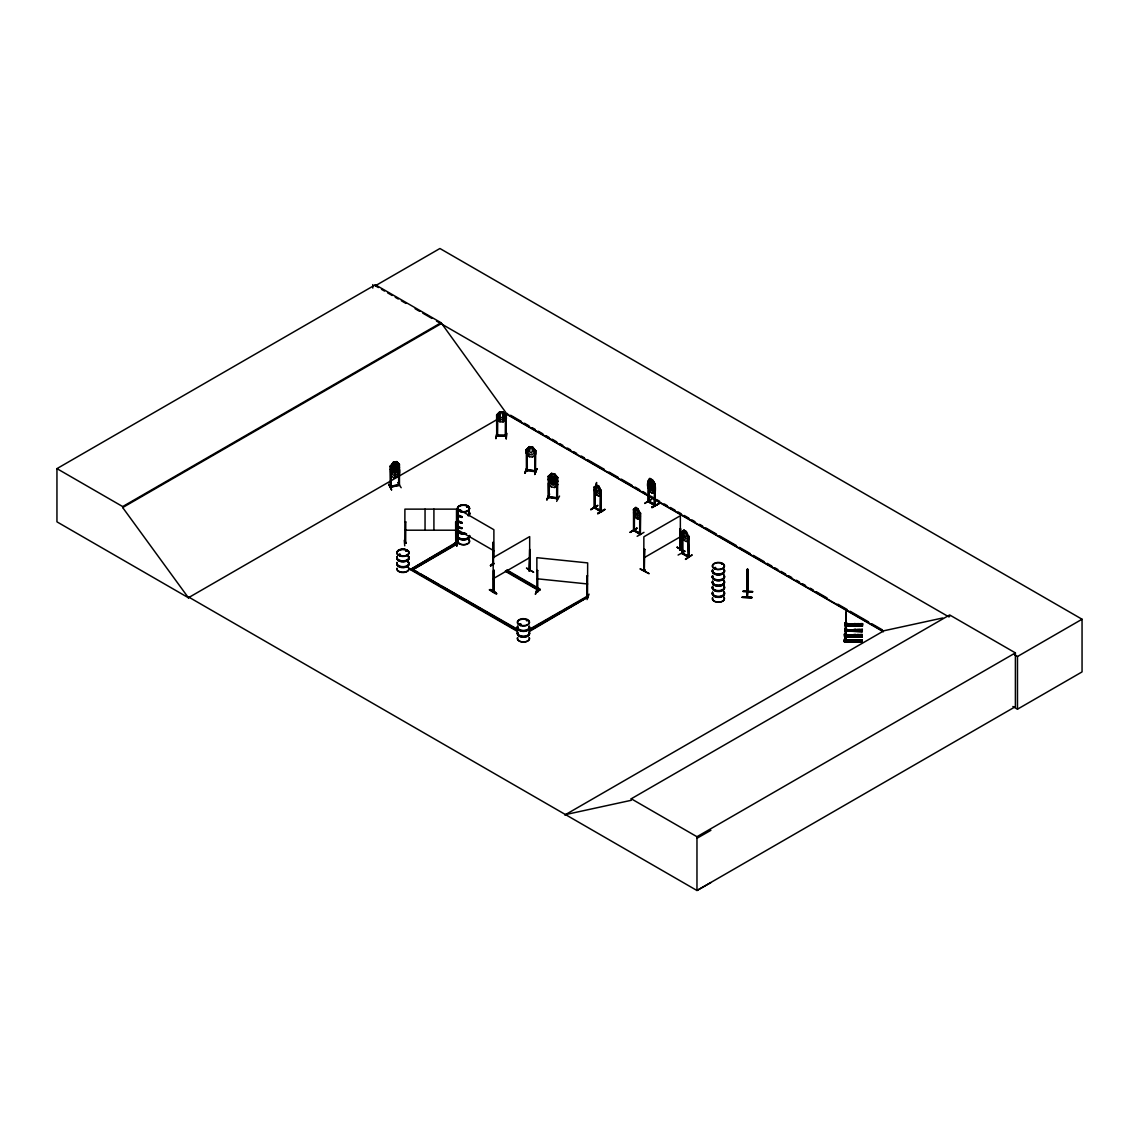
<?xml version="1.0" encoding="UTF-8"?>
<svg xmlns="http://www.w3.org/2000/svg" width="1139" height="1139" viewBox="0 0 1139 1139"><rect width="100%" height="100%" fill="white"/><g stroke="black" fill="none" stroke-linecap="round" stroke-linejoin="round"><path stroke-width="1.5" d="M846.291 613.921L845.551 640.759L845.736 627.133M846.063 621.367L845.878 635.562M844.625 639.107L845.48 639.406M846.163 640.146L861.91 640.189L846.163 640.46L846.177 641.641L846.206 638.865L844.796 639.164M844.768 635.035C843.586 634.736 845.11 632.658 846.405 634.58M844.981 633.967L845.679 633.782M846.049 623.688C844.383 622.848 846.804 623.09 845.209 622.976M845.551 640.759L845.665 634.209M845.679 633.369L845.537 632.33M845.579 630.892L845.722 631.931M845.551 628.529L845.551 629.326M845.722 631.39L845.579 630.18M845.494 629.084L845.864 628.173M845.779 625.681L845.907 626.735M845.878 624.129L845.893 622.535L845.878 623.887M845.935 618.691L845.935 617.865M845.907 627.29L846.078 617.694L846.063 630.365L846.078 629.127M845.964 620.484L846.092 621.538M846.135 613.024L846.291 611.572M846.263 617.31L846.12 616.27M844.625 639.292L844.412 641.755L861.896 641.798L861.91 639.691L861.896 640.588L844.412 640.716M845.366 629.07L845.935 630.365M845.679 631.761L845.579 632.487M846.263 615.701L846.135 624.699M861.881 642.083L861.896 641.371L844.398 641.983L844.412 641.271L861.896 641.855M862.081 636.858L844.597 636.786L844.611 633.498M860.344 635.377L844.597 635.377L844.611 634.565L862.081 635.391L862.095 634.494L860.315 634.48L860.287 636.345M862.081 636.174L862.081 636.886L862.081 636.174L844.597 636.559L862.081 636.601L862.095 634.494M844.782 631.59L844.796 630.878L862.266 631.689L844.796 630.992M862.465 625.994L844.981 625.923L844.996 625.211L862.465 626.023L862.494 623.631L860.714 623.617L860.685 625.482M844.996 624.428L845.01 623.702L862.494 623.873L845.01 623.83M862.266 631.689L862.266 630.978L844.782 631.234L844.811 628.301L844.953 630.408M844.782 631.362L844.811 629.34L844.796 630.081L862.28 630.194L862.28 629.298L860.514 629.283L860.472 631.148M862.479 624.528L862.494 623.631M845.166 624.172L845.01 622.634L844.996 625.567L862.479 625.667L844.996 625.695M845.209 623.118L845.166 622.634M845.736 626.564L845.893 622.435M861.896 640.588L846.177 639.776M846.562 630.18L846.562 631.248L846.59 628.472L845.209 629.07M846.163 614.106L846.163 615.316L846.149 611.671M844.811 628.301L844.782 628.643M844.996 625.567L845.024 623.674M845.736 635.562L845.665 633.967M846.79 623.674L846.761 625.582L846.761 624.528L844.996 624.656M855.788 634.637L854.008 634.437L853.979 636.302M855.973 629.44L854.207 629.241L854.165 631.106M856.186 623.773L854.407 623.574L854.378 625.439M855.788 634.451L855.759 636.317M855.973 629.255L855.944 631.12M856.186 623.588L856.144 625.453M859.133 634.651L857.368 634.466L857.325 636.331M859.319 629.454L857.553 629.269L857.525 631.134M859.532 623.788L857.752 623.603L857.724 625.468M859.133 634.48L859.105 636.331M859.319 629.269L859.29 631.134M859.532 623.617L859.504 625.468M862.251 631.333L862.28 629.298M845.893 622.506L845.935 623.432M746.985 575.238C748.038 560.559 747.839 577.359 747.341 569.101L747.455 571.593M742.272 597.377C772.37 597.904 721.884 596.494 751.925 597.747M751.954 597.477L742.272 597.32M747.255 575.864L747.369 570.255M746.871 576.192L747.284 570.867L747.312 576.163M747.682 573.928L747.212 581.018L746.871 576.163L747.056 596.665M747.455 574.099L747.141 578.527L746.985 577.744M600.438 490.268L600.353 511.454L600.595 493.671M650.44 478.651L648.76 480.786M688.013 535.828L688.796 536.056L688.867 557.17L687.942 535.843M398.75 464.356C400.458 465.196 393.781 458.077 397.91 464.627L397.91 467.132L395.945 469.553L393.98 469.98L391.987 468.442L393.382 462.192L390.364 466.193M497.586 415.066L496.632 414.98L497.771 414.952L497.558 436.152L496.718 436.095L496.632 414.98L499.864 411.734L503.139 411.82C506.428 415.678 505.346 415.322 506.257 415.279L506.357 418.654L503.139 421.914L499.864 421.814L496.746 418.298M496.632 418.326L499.907 421.729L499.864 411.734L496.632 415.037M556.829 477.398L556.772 480.9M496.903 432.749L495.906 438.743L496.889 433.062M496.889 436.095L497.686 435.895M496.917 435.041C497.9 435.767 509.048 434.941 505.502 436.08M505.431 415.066L505.289 436.322L506.157 436.408L506.271 415.08M496.889 435.326L506.172 435.354M506.243 438.999L506.641 433.034L506.172 438.643M743.027 591.511L752.708 591.597L743.055 591.169M747.44 569.116L746.97 597.277L747.682 570.596L748.024 592.294L747.682 590.942M747.383 575.665L747.099 575.807M746.885 597.163L747.056 595.896M747.369 597.178L748.095 591.853M399.063 555.248L400.544 554.593M399.561 555.134L400.017 554.309M399.874 554.28L400.387 555.248L398.892 554.907M406.025 551.119L406.851 550.749M406.936 551.119L406.409 550.507M460.782 511.055L460.726 510.087L459.515 510.315M466.534 506.684L467.075 506.983M467.446 506.471L466.691 506.898M519.441 624.172L520.096 623.859L519.341 624.585M519.953 624.742C518.772 624.314 520.082 623.375 521.178 624.443M526.489 620.627L526.873 620.129M714.566 568.418L715.078 567.45M715.805 568.034C715.876 569.472 714.053 566.596 715.52 568.333M722.397 564.189L721.528 564.289M722.226 564.289L721.727 563.876M399.462 464.185L399.462 485.285M399.462 484.516L398.337 484.559L399.248 484.36M854.592 624.257L855.788 624.072L855.631 624.87M854.706 634.836L854.364 635.662M855.19 640.73L853.979 640.574L854.521 640.033M854.378 634.936L854.521 635.733L855.603 635.235M534.931 450.702L535.686 450.631L535.487 471.93C536.583 470.848 531.856 470.165 526.261 469.909M489.4 589.902C492.532 587.453 504.036 600.253 489.443 589.831M537.708 570.568L536.796 570.682L537.708 570.568L537.75 591.853L536.882 591.027M537.053 588.792L535.373 594.344L537.523 588.45M536.811 591.013L537.75 591.298M536.825 590.742L536.882 591.824L536.853 557.683L587.667 562.908L587.496 597.021C588.948 595.384 584.563 595.925 588.023 596.993L529.322 631.533M587.61 575.907L586.756 575.821L586.827 596.964L588.023 597.648M587.496 596.993L586.927 596.651M529.493 629.241L587.639 595.996M587.055 599.598L589.048 594.131M640.09 569.016C651.85 575.337 652.405 575.223 640.374 568.817M597.163 485.684L596.437 489.585L597.918 491.735L598.673 489.4L597.235 485.641M636.516 508.407L635.79 512.294L637.256 514.444L638.025 512.123L636.587 508.35M651.109 479.547L650.383 483.449L651.864 485.598L652.619 483.278L651.181 479.505M651.109 482.893L650.383 486.794L651.864 488.944L652.619 486.624L651.038 482.936M530.432 447.356L529.421 451.542L531.457 453.108L532.511 450.474L531.486 447.428L530.447 447.3M552.5 474.137L551.504 478.309L553.511 479.918L554.565 477.312L553.54 474.237L552.529 474.08M527.143 449.492L527.314 470.82L526.275 470.72M532.582 457.081L529.364 456.725L526.204 452.98L526.204 449.634L529.379 446.645L532.582 447.058L535.714 450.859L535.729 454.148L532.525 456.981M532.582 447.058L534.049 453.18L531.998 454.902L529.934 454.646L527.855 452.382L529.379 446.645M529.364 456.725L526.232 452.923M526.83 467.787L524.723 473.24L526.873 467.745M525.179 473.198L527.329 467.417M526.332 469.724L535.601 470.891M534.761 450.702L534.832 471.845L534.803 450.517M527.215 470.806L526.332 470.492M535.686 450.631L532.511 447.2M534.746 474.109L536.868 468.684M536.796 468.642L534.689 474.536L536.939 469.04M552.529 477.654L551.49 481.811L553.554 483.42L554.551 480.815L553.554 477.811L552.5 477.711M391.545 489.898L388.613 484.118L391.588 489.827M590.842 509.617L597.69 505.659M630.194 532.326L637.028 528.382M644.788 503.481L651.693 499.195L644.845 503.153M685.265 551.205L678.104 555.049M548.671 496.405L549.411 497.515L548.457 497.43L548.343 476.259L549.425 476.358L548.471 476.301M548.557 476.116L548.3 479.875L551.447 476.956L554.608 477.455L557.697 481.327L554.579 477.512L551.418 477.027M548.428 479.861L551.447 476.956M554.636 473.881L556.074 480.046L554.052 481.726L552.016 481.413L549.952 479.106L551.461 473.397L554.636 473.881L557.726 477.768M557.597 481.341L554.608 483.961L551.433 483.477L548.443 479.576M554.536 477.597L556.103 483.562L554.038 485.228L551.988 484.915L549.966 482.609L551.49 477.056M557.726 484.616L554.579 487.535L551.49 486.908M549.197 494.44L546.649 499.879L549.155 494.483M557.711 477.526L557.512 498.825L556.686 498.64L556.7 477.369L557.711 477.526L554.551 474.023M548.386 496.59L549.511 496.561M554.608 487.478L557.626 484.573M559.548 496.077L556.644 501.374M499.907 411.877L498.327 417.629L500.448 419.679L502.57 419.736L504.648 417.799L504.648 415.294L503.139 411.82L503.139 421.914M747.981 592.266L748.01 570.71M457.095 542.677L457.85 543.047L457.394 521.434L457.152 542.734M493.885 557.74L493.885 529.706L457.394 508.635L457.508 542.534M493.073 562.652L493.728 563.762L493.201 562.424M404.744 545.837L404.274 540.27M594.971 507.481L594.202 507.04L595.199 507.339M594.316 507.909L594.188 486.695C595.384 490.226 598.331 473.34 595.298 489.969L598.302 493.685L599.783 492.546L598.787 486.011L601.065 490.667L601.05 511.767L594.202 507.809M634.309 530.204L633.555 529.763L634.565 530.034M648.39 501.544L648.461 480.516L648.134 501.715L648.518 500.79L649.145 501.986L648.76 480.758M633.526 509.418L633.54 530.56L640.403 534.476L640.09 533.18M649.145 501.217L648.262 501.018M634.167 509.888L634.309 530.973L634.48 513.233M649.145 501.986L649.073 487.891M654.811 504.805C641.599 498.199 654.754 502.712 654.996 505.631C652.619 497.757 659.823 483.207 650.341 478.594M639.876 533.137L634.309 530.418L640.645 533.55M648.262 501.786L655.224 505.417L654.541 484.032L654.683 505.104M682.546 553.027L681.763 552.629L682.774 553.668L682.702 534.305M681.763 553.397L688.625 557.313L688.554 536.198L686.361 531.557L684.041 530.219L682.873 535.515L685.877 539.231L687.358 538.106L686.248 531.671L683.97 530.261L681.763 532.369L681.891 553.469M682.774 552.899L682.019 552.458M547.09 499.879L549.653 494.127M494.098 590.572C492.916 590.073 494.198 591.81 493.856 591.127L493.785 570.098L494.041 591.34M529.45 570.183L529.749 569.642M644.332 570.312L644.717 549.368L643.862 549.596L644.717 549.368M680.652 549.767L679.67 549.995L680.353 528.524L680.595 549.753M390.278 486.31L391.289 486.097M390.378 486.296L398.451 484.958L391.061 486.082M398.422 485.299L398.493 484.758M399.348 485.328L390.449 487.278L390.378 465.979L391.332 465.823M395.432 467.93L396.443 464.954L395.39 462.263M520.252 623.973L520.907 624.357L519.925 624.03M526.489 620.47L527.457 620.698M715.235 567.564L715.377 567.45M854.506 640.972L854.193 640.132M390.506 466.264L393.439 462.263M393.553 477.853L396.657 477.227L399.632 473.169L399.632 469.823L396.614 467.147L393.553 467.816L390.535 471.831M396.486 471.589L393.439 472.116C386.121 464.854 393.482 475.262 396.486 471.589L399.504 467.588M503.082 416.717L502.014 417.985L499.921 416.632L500.961 412.275L502.014 412.375L503.082 415.251M405.868 542.435L405 542.506M456.582 542.463L455.572 542.477L456.511 542.491M529.407 446.801L526.318 449.677L526.446 470.763L535.601 471.66M548.315 476.316L551.461 473.397M548.414 476.358L551.518 473.482M557.654 481L554.579 483.819L551.461 483.42M529.749 570.411L528.994 570.853L529.35 570.183M529.877 570.653L529.678 549.382L528.994 570.853M644.674 569.742L643.791 569.941L644.546 569.5M644.674 570.511L644.788 569.856M679.67 549.226L680.125 549.325M679.784 549.895L680.353 548.827M596.466 494.696L594.188 490.041L596.395 494.739L598.701 496.077L601.065 494.013L600.922 490.695L598.701 486.054L596.509 484.787M655.153 484.388L652.619 479.989L653.729 486.424L652.248 487.563L649.244 483.833C652.277 471.475 645.557 483.306 648.048 487.35L650.341 491.963L652.647 493.301L654.783 491.236L655.01 487.891L652.647 489.955L650.341 488.617L648.048 484.075L650.341 481.939L652.647 483.278L654.868 487.976M633.455 509.46L635.818 507.396L638.096 508.791L639.136 515.269L637.655 516.408L634.651 512.678L635.847 507.496L633.526 509.532C634.864 524.937 643.307 516.835 635.776 517.391M652.576 493.344L654.783 491.236M638.025 518.686L640.417 516.736L638.096 518.644M684.041 530.219C680.723 531.073 683.201 533.194 681.848 532.326M686.319 541.481L688.639 539.559L688.497 536.255M406.409 551.048L407.007 550.963M460.469 510.642L459.658 510.201L460.071 511.098M467.488 506.741L466.648 506.741M854.777 624.072L854.905 624.87M855.19 640.873L854.521 640.175M404.801 542.249L405.868 542.662M455.643 521.947L456.511 522.132L455.643 521.947L455.742 542.961M455.643 543.018L456.511 543.018M505.431 435.34L505.289 436.322M557.726 498.042L549.411 496.974L556.999 497.658M454.788 543.488L457.536 541.879M457.878 541.694L453.422 544.314M455.073 543.616L457.978 542.036M457.85 542.491L457.081 541.837L457.793 542.278A6.037 3.488 0 0 0 465.823 544.584A6.037 3.488 0 0 0 468.741 539.615M493.102 591.568L493.272 542.15L493.514 563.72M492.959 563.321L493.885 563.577M490.482 565.271L493.159 563.648L490.439 565.684L493.543 564.289M493.073 563.421L490.51 565.642M493.514 564.232L490.824 565.884M493.785 570.098L494.027 570.24M529.535 570.454L529.92 549.525M526.802 568.304L533.693 572.234L526.474 568.09M679.912 550.137L680.595 528.667M643.862 570.667L644.475 549.24M680.353 549.596L680.353 515.725L643.862 536.796L643.791 570.71L644.717 570.44M684.041 551.162L677.107 547.218L684.368 551.361M189.245 597.363L188.505 597.804L56.95 521.847L56.95 468.627L375.357 284.793L441.092 322.736L506.827 413.913L883.181 631.205M375.357 284.793L375.357 285.775L439.925 248.501L1082.05 619.232L1082.05 671.91L1017.483 709.184L1012.87 706.507M56.95 468.627L122.685 506.57L441.092 322.736M710.907 882.554L696.968 890.499L189.159 597.32L188.405 597.747L122.685 507.553L441.092 323.718M188.405 597.747L497.615 419.223M506.827 413.913L507.567 413.485M517.362 631.376L410.325 569.585L457.266 541.808L458.604 543.246L412.973 569.585L458.604 542.577M410.325 569.585L455.757 543.346M601.221 490.51L600.253 490.325L601.221 490.51L601.221 511.553M596.509 494.639L598.744 495.935M493.173 557.654L529.678 536.583L529.678 570.454M590.899 509.717L597.747 505.332L590.899 509.275M597.79 513.262C619.317 501.288 583.595 522.217 604.638 509.347M597.804 513.632L604.638 509.631M652.619 483.335L650.255 481.982L649.244 484.673L649.244 487.179L652.248 490.909L653.729 489.77L652.647 483.278M648.119 487.307L650.255 492.005L652.619 493.187M493.173 578.726L529.678 557.654M638.025 508.834L640.346 513.433L640.303 534.49L640.559 513.233L639.691 513.077L640.559 513.233M651.693 507.097L658.912 503.794L651.736 507.168M652.063 507.709L658.897 503.765M630.251 532.44L637.1 528.04L630.251 531.998M505.474 570.696L538.932 590.016L540.27 589.902L538.932 590.671L505.474 571.351M681.834 535.601L683.97 540.299L686.361 541.58M643.862 557.868L680.353 536.796M529.493 629.895L561.1 611.643M564.118 609.906L587.767 596.793M529.322 630.878L588.023 596.993M682.546 553.255L688.796 556.288L688.54 557.313M688.17 556.772L687.913 535.657M685.365 559.135L692.199 554.864L685.706 559.42M564.773 815.04L883.935 630.764L942.736 617.979M565.514 814.599L631.248 800.304L631.248 798.781L949.655 614.946L1015.39 652.889L1015.39 706.664L696.968 890.499L696.968 836.724L1015.39 652.889M949.655 616.47L948.915 616.911L436.508 321.07M1014.436 654.74L1017.483 656.505L1082.05 619.232M696.968 838.261L710.907 830.317M536.882 591.54L537.693 591.625M537.622 591.853L536.882 591.796M586.713 595.925L586.656 596.879M644.247 570.81L644.105 549.738M526.46 469.681L526.474 470.492M527.314 470.82L527.243 470.08M406.338 550.521L406.338 551.262M855.417 630.394L854.706 630.394M493.529 591.639L493.415 570.596M390.449 487.008L399.333 485.1M391.232 487.108L391.318 465.993L390.492 466.164M399.575 554.28L398.864 554.778M400.06 554.935L399.319 554.835M715.563 568.105L714.794 568.375M854.919 624.158L855.902 624.314M855.631 624.727L854.763 624.656M854.535 635.021L855.389 635.092M393.382 462.192L396.486 461.566M395.432 462.32L394.45 462.534L393.482 467.075L395.603 467.958L396.614 472.059L394.607 473.796L393.653 472.699L394.578 468.115M398.636 464.214L398.664 485.499M393.553 467.816L392.158 474.066L394.137 475.618L396.116 475.191L398.081 472.77L396.6 467.303L393.638 467.958L390.634 471.831M398.55 464.413L399.362 464.242L396.4 461.608M397.696 482.58L401.184 487.72M594.444 507.681L601.221 511.582M600.524 510.414L600.951 511.767M654.469 504.292L654.783 504.819M654.469 505.061L654.541 484.032M633.797 529.621L634.224 530.973M633.797 530.39L640.574 534.276M682.019 553.227L688.098 555.974M399.205 485.114L399.248 464.057M405.669 542.463L404.829 543.232L404.9 509.133L456.511 509.133L456.511 543.203L455.742 543.246M405 542.961L405.868 543.203L405.669 542.192M405.669 543.232L405.769 521.947L404.9 521.947L405.769 521.947M390.606 487.25L390.378 465.979M520.48 624.841L519.412 624.485M493.201 563.193L493.272 542.15M594.515 506.94L594.871 508.25L595.128 492.262M594.515 507.709L594.515 486.638M594.843 508.208L594.814 487.179M682.432 553.768L682.389 532.725M456.611 542.249L455.543 542.662M456.597 541.281L456.639 545.908L457.138 541.694M404.9 530.204L456.511 530.204M846.135 618.192L846.263 624.699M845.708 628.087L845.551 631.234M844.782 630.18L860.529 630.152M844.782 630.323L846.562 630.337M844.782 631.22L862.266 631.091M844.611 635.049L862.095 634.993L844.611 635.249M844.597 635.519L846.362 635.534M846.177 639.904L861.91 639.933M844.412 640.801L844.583 638.694M861.896 641.684L844.412 641.627L844.426 639.89M496.718 436.095L506.172 436.123M549.34 496.789L549.197 497.544L549.411 476.301M556.914 497.686L557.811 498.611L548.685 497.145M746.97 579.537L747.099 581.018M743.027 591.369L752.68 591.924M456.483 542.221L456.412 543.275M405.769 543.018L405 543.232M855.261 629.782L854.876 630.579M536.853 578.754L587.667 583.98M529.364 446.702L532.554 447.114M526.36 449.62L527.272 449.549M556.715 477.64L557.626 477.725M855.702 629.981L854.563 630.465M557.626 497.786L557.512 498.825L548.471 497.373L548.3 483.221L551.418 487.051M457.138 545.852L457.095 541.651M456.725 545.837L456.668 541.31M633.967 530.461L633.868 512.877M684.083 551.475L677.15 547.233M375.357 285.775L378.419 287.541M381.48 289.306L384.541 291.071M387.587 292.837L392.172 295.485M395.233 297.251L398.294 299.016M401.355 300.781L405.94 303.43M415.109 308.726L419.693 311.374M422.754 313.14L431.923 318.422M650.369 488.546L652.732 489.912M510.642 415.251L521.391 421.458M524.467 423.238L529.08 425.901M532.141 427.666L535.216 429.446M538.291 431.211L542.904 433.874M545.98 435.653L549.041 437.433M552.116 439.198L556.729 441.861M559.804 443.641L562.865 445.406M567.478 448.068L570.554 449.848M573.629 451.613L576.69 453.393M581.303 456.056L584.378 457.821M587.453 459.601L604.353 469.353M608.952 472.016L618.178 477.341M621.239 479.106L632.003 485.314M635.064 487.093L639.677 489.756M642.752 491.521L645.827 493.301M650.426 495.963L653.501 497.729M656.577 499.508L659.652 501.288M664.251 503.936L667.326 505.716M670.401 507.496L675.014 510.158M678.089 511.924L681.15 513.703M684.226 515.469L688.839 518.131M691.914 519.911L694.975 521.676M699.588 524.339L702.663 526.118M705.739 527.884L716.488 534.091M719.563 535.871L736.463 545.624M739.524 547.403L750.288 553.611M753.349 555.376L764.112 561.598M767.173 563.364L771.786 566.026M774.862 567.806L777.937 569.571M781.012 571.351L785.611 574.013M788.686 575.779L791.762 577.558M796.36 580.221L799.436 581.986M802.511 583.766L805.586 585.531M810.199 588.194L813.26 589.974M816.336 591.739L827.085 597.961M837.848 604.168L847.06 609.479M850.135 611.259L868.573 621.894M871.634 623.674L882.398 629.881M505.816 413.77L883.408 631.775M648.219 501.729L654.925 505.588M688.796 557.128L682.09 553.269L682.09 533.949M457.394 529.706L493.885 550.778M506.812 569.927L540.27 589.247M506.812 570.582L535.7 587.268M457.266 542.477L458.604 543.246M517.163 629.07L411.649 568.817M413.172 569.699L417.771 572.348M420.818 574.113L439.17 584.706M442.231 586.471L517.163 629.725M410.325 568.916L517.362 630.721M631.248 798.781L696.968 836.724M639.662 512.778L639.748 534.148M658.598 503.552L651.736 507.453M497.757 435.098L497.771 436.095M548.343 479.59L551.433 483.477M393.596 477.754L390.677 475.177M681.763 535.586L684.041 540.242M633.526 512.764L635.733 517.462M643.991 532.354L637.142 536.298M406.965 550.877L406.182 550.664M862.081 636.53L844.597 636.43L844.625 634.537L846.405 634.537L846.362 636.445L846.377 635.391M845.764 624.813L845.907 625.681M1017.483 656.505L1017.483 709.184M860.13 639.862L860.102 641.542M858.948 639.847L858.92 641.528M857.169 639.847L857.14 641.528M855.603 639.833L855.56 641.513M853.823 639.819L853.794 641.499M846.79 622.805L846.79 623.716M747.383 595.911L747.426 597.192M639.947 512.877L639.648 534.12L639.634 533.28M556.871 484.431L556.857 498.725M496.818 414.795L496.889 436.123M458.02 521.79L458.092 542.904M457.536 541.737L457.636 543.004M433.916 509.133L433.916 530.204M425.046 509.133L425.046 530.204M395.119 467.545L395.119 477.568M394.948 461.907L394.948 471.93M391.19 465.808L391.19 486.88M372.78 284.593L372.78 288.082M122.685 506.57L122.685 507.553M529.293 637.541A6.051 3.488 0 0 1 523.442 641.94A6.051 3.488 0 0 1 517.604 637.541M529.279 627.048A6.037 3.488 0 0 1 523.442 631.433A6.037 3.488 0 0 1 517.619 627.048M529.279 626.08A6.037 3.488 0 0 1 523.442 630.465A6.037 3.488 0 0 1 517.619 626.08M529.265 632.857A6.022 3.474 0 0 1 523.442 637.242A6.022 3.474 0 0 1 517.633 632.857M529.364 632.515A6.122 3.531 0 0 1 523.442 636.957A6.122 3.531 0 0 1 517.533 632.515M529.364 632.216A6.122 3.531 0 0 1 523.442 636.658A6.122 3.531 0 0 1 517.533 632.216M529.279 631.889A6.037 3.488 0 0 1 523.442 636.274A6.037 3.488 0 0 1 517.619 631.889M529.364 626.692A6.122 3.531 0 0 1 523.442 631.148A6.122 3.531 0 0 1 517.533 626.692M529.364 626.393A6.122 3.531 0 0 1 523.442 630.849A6.122 3.531 0 0 1 517.533 626.393M529.293 637.726A6.051 3.488 0 0 1 523.442 642.125A6.051 3.488 0 0 1 517.604 637.726M408.161 555.647A6.037 3.488 0 0 1 403.719 560.844A6.037 3.488 0 0 1 397.098 556.487M408.161 562.438A6.037 3.488 0 0 1 403.719 567.635A6.037 3.488 0 0 1 397.098 563.278M408.232 562.082A6.122 3.531 0 0 1 403.733 567.35A6.122 3.531 0 0 1 397.013 562.937M408.232 561.783A6.122 3.531 0 0 1 403.733 567.051A6.122 3.531 0 0 1 397.013 562.638M408.232 556.259A6.122 3.531 0 0 1 403.733 561.541A6.122 3.531 0 0 1 397.013 557.113M408.232 555.96A6.122 3.531 0 0 1 403.733 561.242A6.122 3.531 0 0 1 397.013 556.814M408.161 556.629A6.037 3.488 0 0 1 403.719 561.826A6.037 3.488 0 0 1 397.098 557.469M408.161 561.47A6.037 3.488 0 0 1 403.719 566.667A6.037 3.488 0 0 1 397.098 562.31M408.161 567.307A6.051 3.488 0 0 1 403.719 572.518A6.051 3.488 0 0 1 397.084 568.147M408.132 566.994A6.008 3.474 0 0 1 404.487 572.091A6.008 3.474 0 0 1 396.913 568.731M723.649 568.817A6.022 3.474 0 0 1 719.207 574.013A6.022 3.474 0 0 1 712.615 569.657M723.649 575.608A6.037 3.488 0 0 1 719.222 580.805A6.037 3.488 0 0 1 712.601 576.448M723.735 575.252A6.122 3.531 0 0 1 719.222 580.52A6.122 3.531 0 0 1 712.516 576.106M723.735 574.953A6.122 3.531 0 0 1 719.222 580.221A6.122 3.531 0 0 1 712.516 575.793M723.649 574.64A6.022 3.474 0 0 1 719.207 579.822A6.022 3.474 0 0 1 712.615 575.48M723.735 569.429A6.122 3.531 0 0 1 719.222 574.697A6.122 3.531 0 0 1 712.516 570.283M723.735 569.13A6.122 3.531 0 0 1 719.222 574.398A6.122 3.531 0 0 1 712.516 569.984M723.649 569.799A6.022 3.474 0 0 1 719.207 574.981A6.022 3.474 0 0 1 712.615 570.639M723.649 580.506A6.037 3.488 0 0 1 719.222 585.702A6.037 3.488 0 0 1 712.601 581.346M723.664 580.278A6.051 3.488 0 0 1 719.222 585.489A6.051 3.488 0 0 1 712.587 581.132M723.635 580.15A6.008 3.474 0 0 1 719.99 585.232A6.008 3.474 0 0 1 712.416 581.887M723.664 580.719A6.051 3.488 0 0 1 719.222 585.93A6.051 3.488 0 0 1 712.587 581.559M723.649 585.389A6.037 3.488 0 0 1 719.222 590.586A6.037 3.488 0 0 1 712.601 586.229M723.649 592.18A6.037 3.488 0 0 1 719.222 597.377A6.037 3.488 0 0 1 712.601 593.02M723.735 591.824A6.122 3.531 0 0 1 719.222 597.092A6.122 3.531 0 0 1 712.516 592.679M723.735 591.525A6.122 3.531 0 0 1 719.222 596.793A6.122 3.531 0 0 1 712.516 592.365M723.735 586.001A6.122 3.531 0 0 1 719.222 591.269A6.122 3.531 0 0 1 712.516 586.856M723.735 585.702A6.122 3.531 0 0 1 719.222 590.97A6.122 3.531 0 0 1 712.516 586.557M723.649 586.371A6.022 3.474 0 0 1 719.207 591.554A6.022 3.474 0 0 1 712.615 587.211M723.649 591.212A6.022 3.474 0 0 1 719.207 596.395A6.022 3.474 0 0 1 712.615 592.052M723.649 597.05A6.037 3.488 0 0 1 719.222 602.246A6.037 3.488 0 0 1 712.601 597.89M723.664 596.85A6.051 3.488 0 0 1 719.222 602.061A6.051 3.488 0 0 1 712.587 597.704M723.649 581.018A6.022 3.474 0 0 1 719.99 586.115A6.022 3.474 0 0 1 712.402 582.755M461.936 522.986A6.122 3.531 0 0 1 458.22 517.804M461.964 523.257A6.022 3.474 0 0 1 458.305 518.16M461.964 512.094A6.008 3.474 0 0 1 458.917 506.513A6.008 3.474 0 0 1 468.969 507.282A6.008 3.474 0 0 1 463.516 512.223M468.812 511.981A6.122 3.531 0 0 1 468.812 515.511M461.936 517.163A6.122 3.531 0 0 1 458.22 511.981M461.95 522.288A6.037 3.488 0 0 1 458.291 517.191M468.741 512.351A6.037 3.488 0 0 1 468.741 515.839M461.95 517.462A6.037 3.488 0 0 1 458.291 512.351M461.936 522.673A6.122 3.531 0 0 1 458.22 517.505M468.812 511.682A6.122 3.531 0 0 1 468.812 515.212M461.936 516.864A6.122 3.531 0 0 1 458.22 511.682M468.741 511.368A6.022 3.474 0 0 1 467.773 515.568M461.964 516.48A6.022 3.474 0 0 1 458.305 511.368M461.964 527.798A6.022 3.474 0 0 1 457.693 525.35M461.964 528.14A6.022 3.474 0 0 1 457.693 525.691M468.755 539.402A6.051 3.488 0 0 1 465.837 544.371A6.051 3.488 0 0 1 457.679 542.05M469.353 535.572A6.037 3.488 0 0 1 465.823 539.701A6.037 3.488 0 0 1 458.291 538.22M465.082 533.052A6.037 3.488 0 0 1 457.693 530.589M469.638 536.142A6.122 3.531 0 0 1 464.313 539.644A6.122 3.531 0 0 1 457.607 537.053M469.539 535.501A6.022 3.474 0 0 1 464.299 538.946A6.022 3.474 0 0 1 457.693 536.398M466.534 533.678A6.022 3.474 0 0 1 457.693 531.557M465.096 533.735A6.122 3.531 0 0 1 457.607 531.244M465.096 533.436A6.122 3.531 0 0 1 457.607 530.945M469.638 535.843A6.122 3.531 0 0 1 465.096 539.245A6.122 3.531 0 0 1 458.22 537.608M461.964 528.667A6.022 3.474 0 0 1 458.305 527.044M461.95 528.368A6.051 3.488 0 0 1 458.277 526.745M844.426 639.776L844.426 639.862M649.7 483.933L650.91 487.15L649.643 489.03L651.294 487.848L652.932 490.923L651.693 487.592L652.903 485.869L651.323 486.88L649.799 483.947M489.742 589.589L496.604 593.561L489.727 589.646M684.738 531.23L684.012 535.131L685.493 537.281L686.248 534.96L684.81 531.187M600.281 510.557C584.207 502 609.45 514.842 600.281 510.557M862.494 624.129L844.996 624.072L862.479 624.172M862.28 629.839L844.796 629.739L862.28 629.839M520.423 625.14A6.051 3.488 0 0 0 529.493 622.108A6.051 3.488 0 0 0 520.423 619.089A6.051 3.488 0 0 0 520.423 625.14M520.438 625.61A6.022 3.474 0 0 0 529.464 622.592A6.022 3.474 0 0 0 520.438 619.588A6.022 3.474 0 0 0 520.438 625.61M399.903 555.561A6.051 3.488 0 0 0 408.972 552.529A6.051 3.488 0 0 0 399.903 549.511A6.051 3.488 0 0 0 399.903 555.561M399.917 556.017A6.008 3.474 0 0 0 408.944 552.999A6.008 3.474 0 0 0 399.917 549.995A6.008 3.474 0 0 0 399.917 556.017M399.903 555.747A6.051 3.488 0 0 0 408.972 552.714A6.051 3.488 0 0 0 399.903 549.696A6.051 3.488 0 0 0 399.903 555.747M715.406 568.916A6.051 3.488 0 0 0 724.475 565.898A6.051 3.488 0 0 0 715.406 562.865A6.051 3.488 0 0 0 715.406 568.916M715.42 569.201A6.022 3.474 0 0 0 724.447 566.183A6.022 3.474 0 0 0 715.42 563.164A6.022 3.474 0 0 0 715.42 569.201M460.498 511.283A6.051 3.488 0 0 0 469.567 508.25A6.051 3.488 0 0 0 460.498 505.232A6.051 3.488 0 0 0 460.498 511.283M460.498 511.454A6.051 3.488 0 0 0 469.567 508.421A6.051 3.488 0 0 0 460.498 505.403A6.051 3.488 0 0 0 460.498 511.454"/></g></svg>
